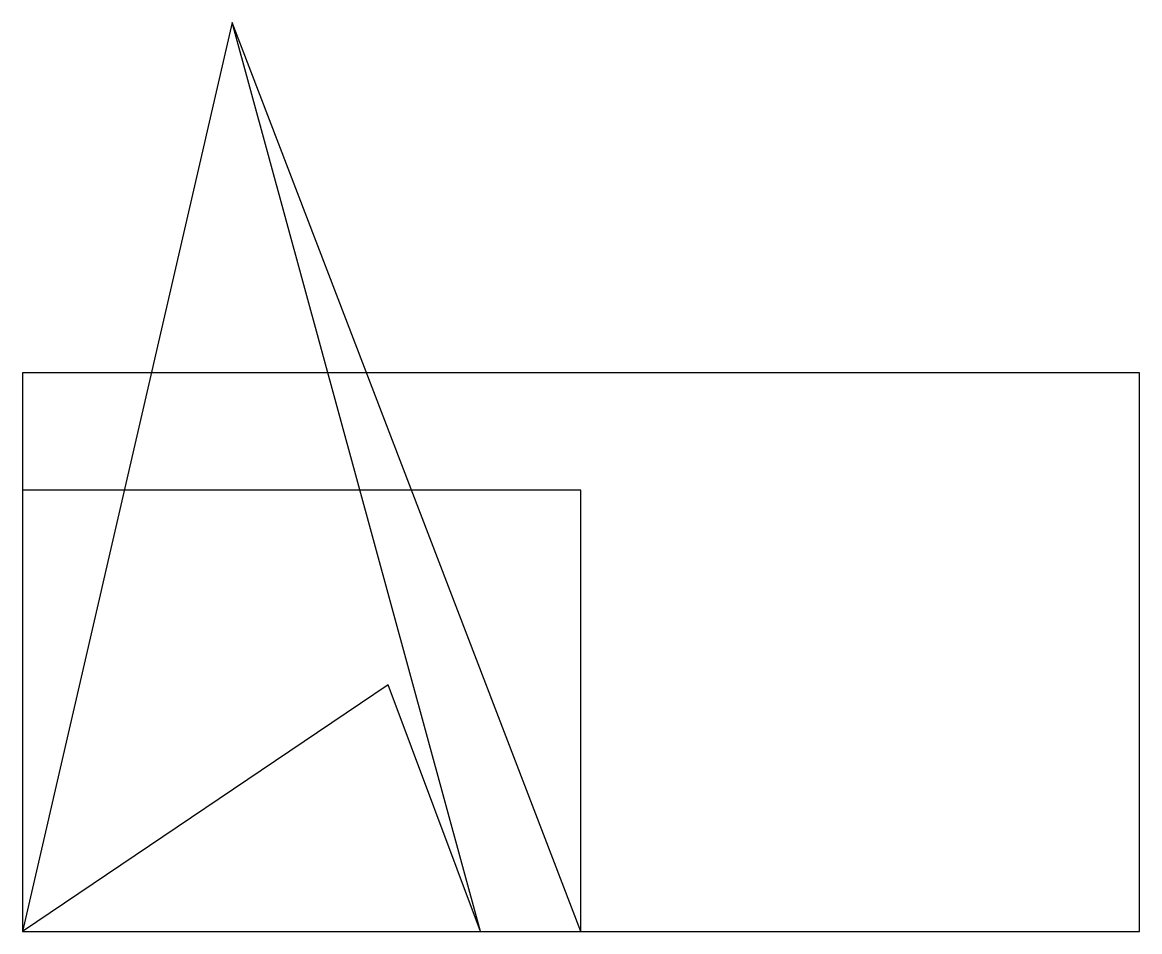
# Model space of a CAD drawing. Header units: metres. Extents: x 0 to 200, y 0 to 163.
import ezdxf

# ---------------------------------------------------------------- set-up
doc = ezdxf.new("R2010")
doc.units = ezdxf.units.M

msp = doc.modelspace()

# ---------------------------------------------------------------- linework, layer by layer
at = {"layer": 'PARAMETRIX'}
for p, q in [((37.5668, 162.7198), (0, 0)), ((37.5668, 162.7198), (0, 0)), ((100, 0), (37.5668, 162.7198)), ((82, 0), (37.5668, 162.7198)), ((200, 100), (0, 100)), ((0, 100), (0, 0)), ((200, 0), (200, 100)), ((100, 79), (0, 79)), ((0, 79), (0, 0)), ((100, 0), (100, 79)), ((65.494, 44.1762), (0, 0)), ((82, 0), (65.494, 44.1762)), ((0, 0), (200, 0)), ((0, 0), (100, 0)), ((0, 0), (82, 0)), ((0, 0), (82, 0)), ((0, 0), (100, 0))]:
    msp.add_line(p, q, dxfattribs=at)

doc.saveas('drawing.dxf')
